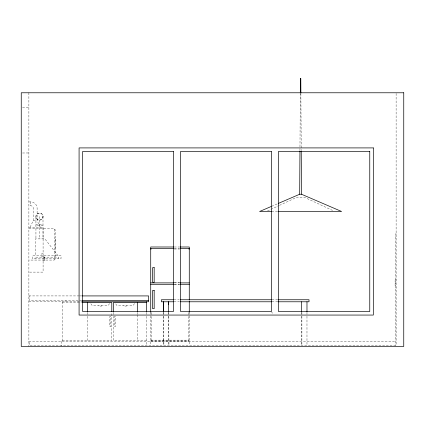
<?xml version="1.0" encoding="UTF-8"?>
<svg xmlns="http://www.w3.org/2000/svg" width="425" height="425" viewBox="0 0 425 425"><rect width="100%" height="100%" fill="white"/><g stroke="black" fill="none" stroke-linecap="round" stroke-linejoin="round"><path stroke-width="0.32" stroke-dasharray="2.12 1.59" d="M299.954 150.615L300.3 93.776M35.939 217.016C35.217 212.516 42.649 211.538 42.999 216.171L42.999 238.882M42.999 216.24L42.983 217.095A3.549 3.549 0 0 0 38.181 213.249A3.549 3.549 0 0 0 37.251 219.332C39.249 221.032 42.665 219.704 42.983 217.095A3.549 3.549 0 0 1 37.251 219.332L35.939 216.947L35.939 238.882M30.122 227.21L33.272 220.612L33.272 208.117C33.347 205.827 30.611 205.408 28.884 205.79M134.507 303.53L133.115 305.559L116.918 305.559L115.526 303.53M109.586 303.53L108.147 305.559L92.167 305.559L90.732 303.53M267.538 210.928L278.896 205.636M279.491 205.36L296.825 197.28L304.358 197.28L333.641 210.928M271.75 206.258L277.822 203.644M28.884 201.955C32.736 201.147 37.193 203.756 37.113 207.979L37.113 220.612L40.263 227.21M22.52 107.642L28.884 107.663M22.52 152.995L28.884 152.973M271.697 211.485L278.109 211.485M33.272 220.612L37.113 220.612M28.884 227.21L43.09 227.21L43.09 272.112L28.884 272.112M28.884 228.682L54.246 228.682L54.246 260.063L28.884 260.063M54.246 229.697L55.261 229.697L55.261 259.048L54.246 259.048M396.116 233.808L395.611 233.808L395.611 345.413M395.611 236.3L396.116 236.3M55.261 239.302L55.771 239.302L55.771 249.448L55.261 249.448M174.245 246.994L179.472 246.994M174.245 248.519L179.472 248.519M174.277 249.023L179.547 249.023M43.09 253.847L41.565 253.847L41.565 256.302L43.09 256.302M43.09 256.721L44.104 256.721L44.104 260.78L43.09 260.78M44.104 257.316L44.609 257.316L44.609 260.185L44.104 260.185M44.104 258.225L44.609 258.225M44.104 259.277L44.609 259.277M395.611 279.262L396.116 279.262M395.611 280.415L395.101 280.415L395.101 286.322L395.611 286.322M174.277 282.37L179.547 282.37M174.245 282.88L179.547 282.88M395.101 283.369L395.611 283.369M174.245 284.293L179.547 284.293M174.277 284.798L179.547 284.798M395.611 287.475L396.116 287.475M28.884 295.922L79.151 295.922M79.778 295.922L81.797 295.922M173.963 299.752L179.26 299.752M271.936 299.752L277.233 299.752M81.791 300.486L29.479 300.486L29.479 295.922M28.884 301.761L81.791 301.761M173.963 301.782L179.302 301.782M271.936 301.782L277.509 301.782M62.363 302.547L81.552 302.547M151.226 340.143L188.769 340.143M62.363 340.558L111.796 340.563L111.796 312.38M146.577 340.558L113.379 340.558L113.379 316.312M150.721 340.648L189.274 340.648M150.721 341.238L189.274 341.238M28.884 341.355L396.116 341.355M57.981 255.622L44.901 238.882L35.286 238.882L35.657 255.622M271.347 311.509L273.381 314.553M30.356 201.955L30.478 205.79M168.608 312.29L168.645 315.568M168.651 316.227L168.985 345.769M163.535 312.29L163.572 315.568M163.577 316.227L163.912 345.769M300.879 93.776L301.229 150.615M396.116 93.442L396.116 345.413L29.389 345.413L29.389 341.355M306.978 312.29L306.978 315.568M306.978 316.227L306.978 345.769M301.904 312.29L301.904 315.568M301.904 316.227L301.904 345.769M301.399 312.29L301.399 315.568M301.399 316.227L301.399 345.769M189.274 312.136L189.274 345.413M188.769 312.471L188.769 315.764M188.769 316.423L188.769 340.648M168.486 312.29L168.486 315.568M168.486 316.227L168.486 345.769M163.413 312.29L163.413 315.568M163.413 316.227L163.413 345.769M151.226 312.471L151.226 315.764M151.226 316.423L151.226 340.648M150.721 312.136L150.721 345.413M146.577 312.317L146.577 315.658M146.577 316.274L146.577 345.791M137.663 312.38L137.663 314.346M137.663 315.005L137.663 340.558M126.538 305.559L126.538 306.069L123.494 306.069L123.494 305.559M113.379 312.38L113.379 315.658M101.681 305.559L101.681 306.069L98.637 306.069L98.637 305.559M87.507 312.38L87.507 315.658M87.507 316.312L87.507 340.563M65.918 300.486L65.918 301.761M62.363 301.761L62.363 341.355M61.232 341.355L61.232 345.791M58.639 258.666L58.639 257.141L34.999 257.141L34.999 258.666M39.472 216.559L39.472 238.882M28.884 92.777L28.884 346.428M61.025 255.622L32.613 255.622L32.613 258.666L61.025 258.666L61.025 255.622M110.782 316.482L109.767 316.482L109.767 326.628L110.782 326.628L110.782 316.482M115.409 316.482L114.394 316.482L114.394 326.628L115.409 326.628L115.409 316.482M37.241 225.255A3.559 0.361 0 0 0 42.989 225.027A3.559 0.361 0 0 0 38.181 224.634A3.559 0.361 0 0 0 37.241 225.255"/><path stroke-width="0.64" d="M278.428 203.384L299.689 194.236L299.949 151.279M300.305 93.112L300.39 78.572L300.783 78.572M271.139 206.518L259.601 211.485L271.426 211.485M299.689 194.236L301.49 194.236L341.583 211.485L278.109 211.485M173.591 246.994L150.721 246.994L150.721 312.035M180.126 246.994L189.274 246.994L189.274 300.087M150.721 248.519L173.591 248.519M180.126 248.519L189.274 248.519M150.721 249.023L151.226 249.023M188.769 249.023L189.274 249.023M150.721 282.88L173.618 282.88M180.126 282.88L189.274 282.88M150.721 284.293L173.618 284.293M180.126 284.293L189.274 284.293M82.423 295.922L148.607 295.922L148.607 301.761L82.259 301.761M173.299 299.752L161.383 299.752L161.383 301.782L173.331 301.782M180.583 299.752L271.272 299.752M277.897 299.752L309.007 299.752L309.007 301.782L277.897 301.782M82.423 300.486L148.607 300.486M180.583 301.782L271.538 301.782M82.216 302.547L111.796 302.547L111.796 311.727M146.577 302.552L113.379 302.552L113.379 311.727M168.597 311.631L168.486 301.782L168.486 304.412M163.524 311.631L163.413 301.782L163.413 311.631M300.788 78.572L300.879 93.112M301.229 151.279L301.49 194.236M306.978 301.782L306.978 311.631M301.399 301.782L301.399 311.631M189.274 301.415L189.274 312.035M146.577 301.761L146.577 311.727M137.663 302.552L137.663 311.727M87.507 302.547L87.507 311.727M403.75 92.777L21.25 92.777L21.25 346.428L403.75 346.428L403.75 92.777M373.315 147.911L79.082 147.911L79.082 315.058L373.315 315.058L373.315 147.911M173.437 151.465L82.631 151.465L82.631 311.509L173.437 311.509L173.437 151.465M271.347 151.465L180.54 151.465L180.54 311.509L271.347 311.509L271.347 151.465M369.761 151.465L278.449 151.465L278.449 311.509L369.761 311.509L369.761 151.465M154.174 267.596L152.655 267.596L152.655 282.306L154.174 282.306L154.174 267.596M154.174 290.376L152.655 290.376L152.655 308.704L154.174 308.704L154.174 290.376"/></g></svg>
